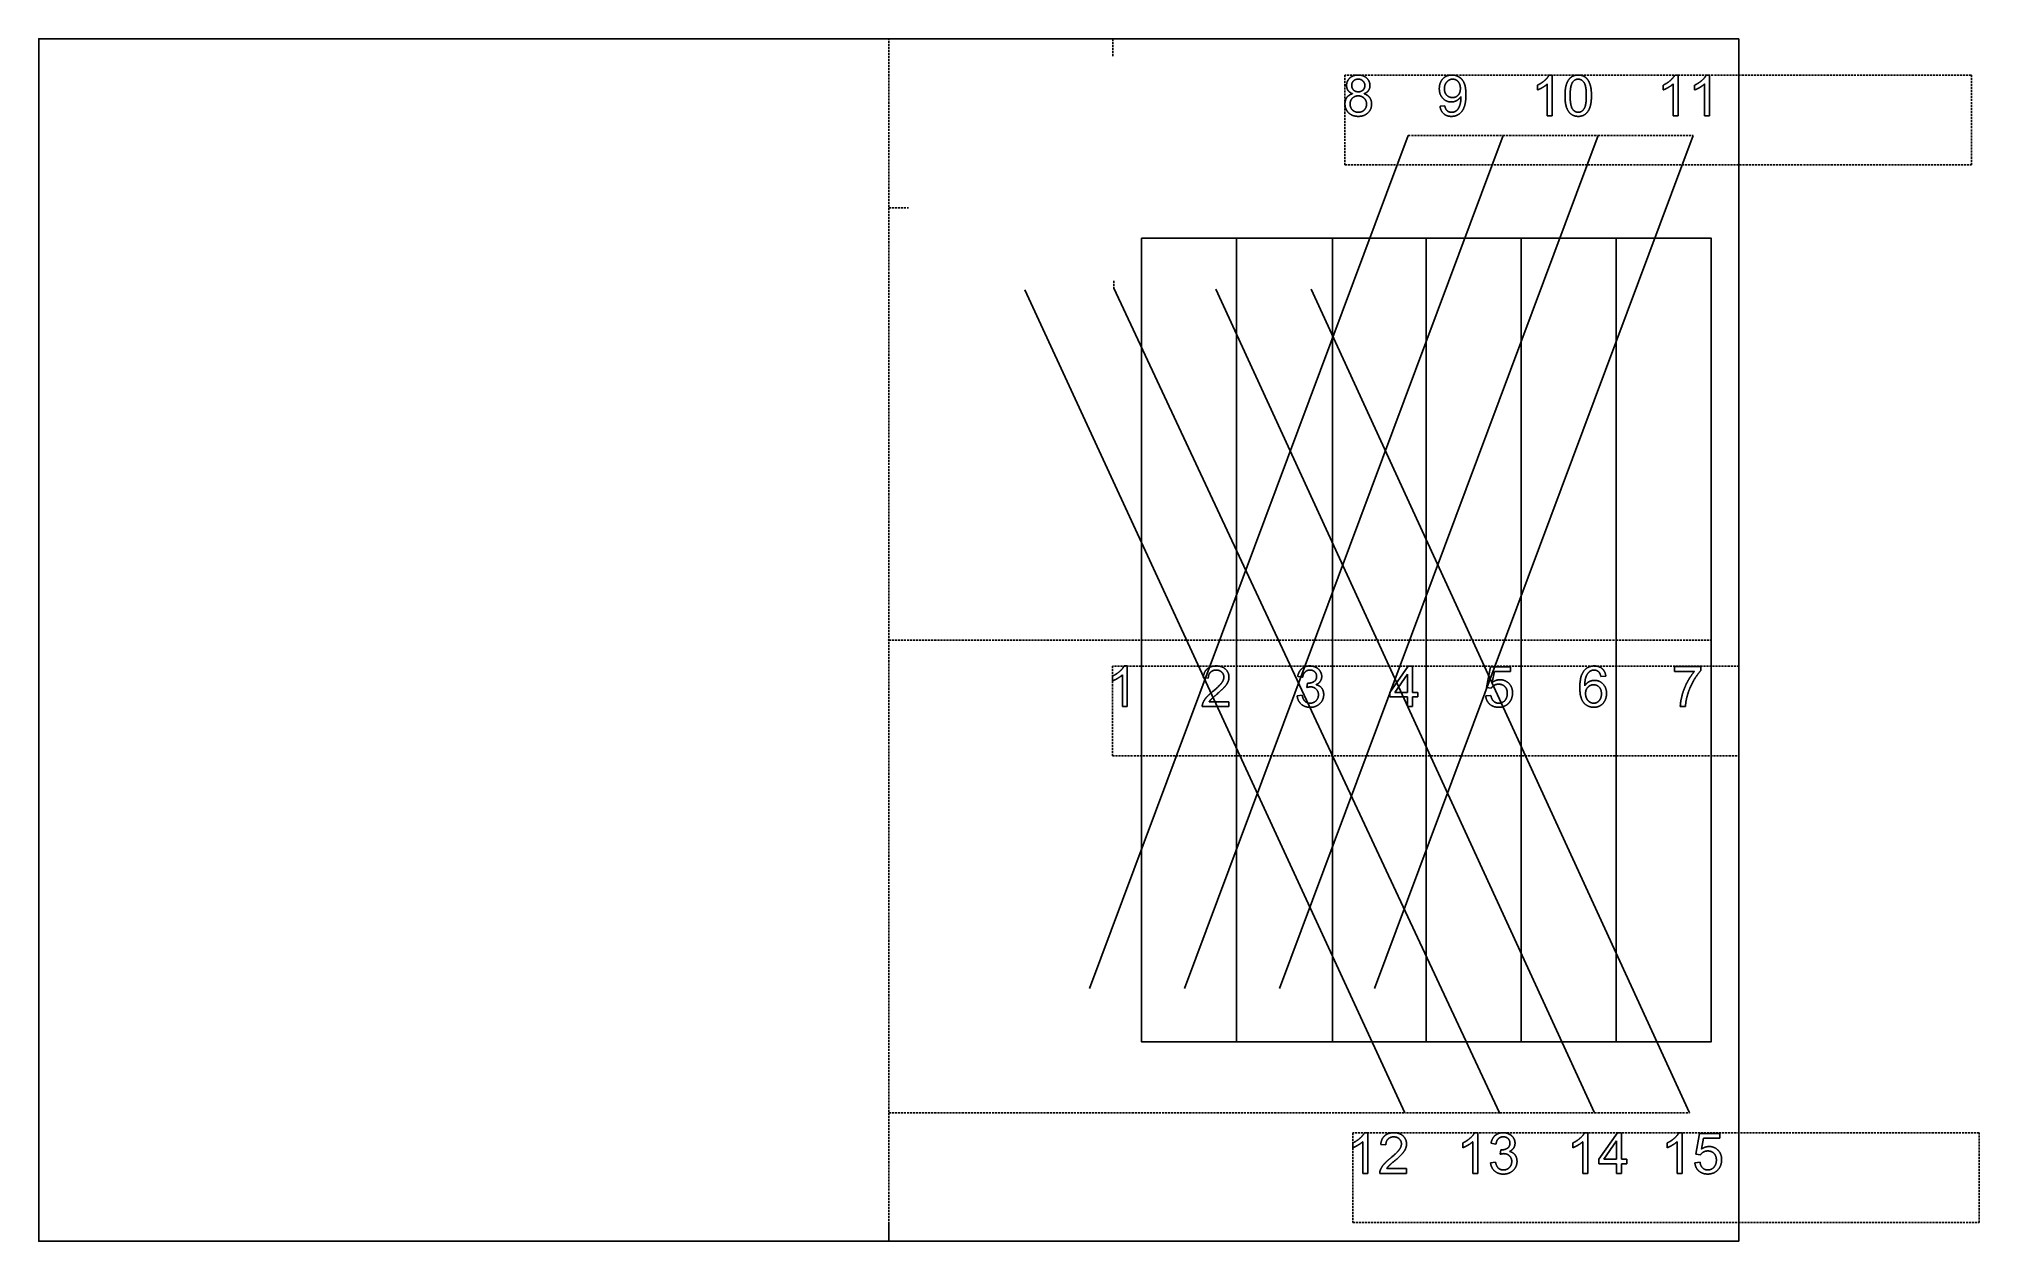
# Model space of a CAD drawing. Header units: millimetres. Extents: x -210 to 269, y -148 to 148.
import ezdxf

# ---------------------------------------------------------------- set-up
doc = ezdxf.new("R2010")
doc.units = ezdxf.units.MM
doc.linetypes.add('DASHED', pattern=[0.75, 0.5, -0.25])
doc.layers.get('0').update_dxf_attribs({"linetype": 'CONTINUOUS'})

msp = doc.modelspace()

# ---------------------------------------------------------------- linework, layer by layer
at = {"linetype": 'DASHED'}
for p, q in [((0, -144.27), (0, 148.5)), ((55.32, 148.5), (55.32, 144.07)), ((267.46, 139.51), (112.7, 139.51)), ((112.7, 139.51), (112.7, 117.39)), ((267.46, 117.39), (267.46, 139.51)), ((128.35, 124.6), (151.81, 124.6)), ((151.81, 124.6), (175.27, 124.6)), ((175.27, 124.6), (198.73, 124.6)), ((112.7, 117.39), (267.46, 117.39)), ((0, 106.71), (4.87, 106.71)), ((55.59, 88.75), (55.58, 86.89)), ((0, 0), (62.42, 0)), ((62.42, 0), (85.88, 0)), ((85.88, 0), (109.34, 0)), ((109.34, 0), (132.8, 0)), ((132.8, 0), (156.26, 0)), ((156.26, 0), (179.72, 0)), ((179.72, 0), (203.18, 0)), ((210, -6.45), (55.25, -6.45)), ((55.25, -6.45), (55.25, -28.58)), ((210, -28.58), (210, -6.45)), ((55.25, -28.58), (210, -28.58)), ((0, -116.8), (127.46, -116.8)), ((150.92, -116.8), (127.46, -116.8)), ((150.92, -116.8), (174.38, -116.8)), ((174.38, -116.8), (197.84, -116.8)), ((269.4, -121.75), (114.64, -121.75)), ((114.64, -121.75), (114.64, -143.88)), ((269.4, -143.88), (269.4, -121.75)), ((114.64, -143.88), (269.4, -143.88))]:
    msp.add_line(p, q, dxfattribs=at)
for p, q in [((163.14, 139.56), (163.93, 139.56)), ((163.93, 139.56), (163.93, 129.51)), ((194.2, 139.56), (194.99, 139.56)), ((194.99, 139.56), (194.99, 129.51)), ((201.97, 139.56), (202.76, 139.56)), ((202.76, 139.56), (202.76, 129.51)), ((160.25, 135.86), (160.25, 137.05)), ((162.7, 129.51), (162.7, 137.34)), ((191.31, 135.86), (191.31, 137.05)), ((193.77, 129.51), (193.77, 137.34)), ((199.08, 135.86), (199.08, 137.05)), ((201.54, 129.51), (201.54, 137.34)), ((136.19, 131.83), (137.37, 131.94)), ((163.93, 129.51), (162.7, 129.51)), ((194.99, 129.51), (193.77, 129.51)), ((202.76, 129.51), (201.54, 129.51)), ((49.58, -86.1), (128.35, 124.6)), ((49.58, -86.1), (128.35, 124.6)), ((73.04, -86.1), (151.81, 124.6)), ((73.04, -86.1), (151.81, 124.6)), ((96.5, -86.1), (175.27, 124.6)), ((96.5, -86.1), (175.27, 124.6)), ((119.96, -86.1), (198.73, 124.6)), ((119.96, -86.1), (198.73, 124.6)), ((62.42, 99.24), (62.42, -99.24)), ((33.61, 86.52), (127.46, -116.8)), ((55.58, 86.89), (150.92, -116.8)), ((80.8, 86.64), (174.38, -116.8)), ((104.39, 86.69), (197.84, -116.8)), ((55.25, -10.11), (55.25, -8.92)), ((57.7, -16.45), (57.7, -8.63)), ((58.14, -6.41), (58.93, -6.41)), ((58.93, -6.41), (58.93, -16.45)), ((78.94, -9.43), (77.67, -9.3)), ((102.25, -9.22), (101.02, -9)), ((123.79, -12.93), (128.35, -6.45)), ((128.12, -8.42), (124.99, -12.93)), ((128.12, -12.93), (128.12, -8.42)), ((128.35, -6.45), (129.35, -6.45)), ((129.35, -6.45), (129.35, -12.93)), ((147.7, -11.73), (148.67, -6.59)), ((148.67, -6.59), (153.64, -6.59)), ((149.65, -7.76), (149.11, -10.45)), ((153.64, -7.76), (149.65, -7.76)), ((153.64, -6.59), (153.64, -7.76)), ((177.15, -8.9), (175.93, -9)), ((194.15, -7.76), (194.15, -6.58)), ((194.15, -6.58), (200.63, -6.58)), ((199.05, -7.76), (194.15, -7.76)), ((200.63, -6.58), (200.63, -7.54)), ((100.9, -13.81), (102.13, -13.65)), ((103.32, -11.72), (103.46, -10.64)), ((123.79, -14.06), (123.79, -12.93)), ((128.12, -14.06), (123.79, -14.06)), ((124.99, -12.93), (128.12, -12.93)), ((128.12, -16.45), (128.12, -14.06)), ((129.35, -12.93), (130.7, -12.93)), ((130.7, -14.06), (129.35, -14.06)), ((129.35, -14.06), (129.35, -16.45)), ((130.7, -12.93), (130.7, -14.06)), ((147.48, -13.83), (148.77, -13.72)), ((148.85, -11.88), (147.7, -11.73)), ((58.93, -16.45), (57.7, -16.45)), ((84.05, -16.45), (77.44, -16.45)), ((79.15, -15.27), (84.05, -15.27)), ((84.05, -15.27), (84.05, -16.45)), ((129.35, -16.45), (128.12, -16.45)), ((196.82, -16.45), (195.55, -16.45)), ((114.64, -125.41), (114.64, -124.22)), ((117.1, -131.75), (117.1, -123.93)), ((117.53, -121.71), (118.33, -121.71)), ((118.33, -121.71), (118.33, -131.75)), ((122.81, -124.73), (121.55, -124.6)), ((141.83, -125.41), (141.83, -124.22)), ((144.28, -131.75), (144.28, -123.93)), ((144.72, -121.71), (145.51, -121.71)), ((145.51, -121.71), (145.51, -131.75)), ((150.01, -124.52), (148.78, -124.3)), ((169.01, -125.41), (169.01, -124.22)), ((171.46, -131.75), (171.46, -123.93)), ((171.9, -121.71), (172.69, -121.71)), ((172.69, -121.71), (172.69, -131.75)), ((175.43, -128.23), (180, -121.75)), ((179.77, -123.72), (176.64, -128.23)), ((179.77, -128.23), (179.77, -123.72)), ((180, -121.75), (181, -121.75)), ((181, -121.75), (181, -128.23)), ((192.31, -125.41), (192.31, -124.22)), ((194.77, -131.75), (194.77, -123.93)), ((195.2, -121.71), (195.99, -121.71)), ((195.99, -121.71), (195.99, -131.75)), ((199.36, -127.03), (200.32, -121.89)), ((200.32, -121.89), (205.3, -121.89)), ((201.31, -123.06), (200.77, -125.75)), ((205.3, -123.06), (201.31, -123.06)), ((205.3, -121.89), (205.3, -123.06)), ((148.66, -129.11), (149.89, -128.95)), ((151.08, -127.02), (151.22, -125.94)), ((175.43, -129.36), (175.43, -128.23)), ((179.77, -129.36), (175.43, -129.36)), ((176.64, -128.23), (179.77, -128.23)), ((179.77, -131.75), (179.77, -129.36)), ((181, -128.23), (182.35, -128.23)), ((182.35, -129.36), (181, -129.36)), ((181, -129.36), (181, -131.75)), ((182.35, -128.23), (182.35, -129.36)), ((199.14, -129.13), (200.43, -129.02)), ((200.51, -127.18), (199.36, -127.03)), ((118.33, -131.75), (117.1, -131.75)), ((127.92, -131.75), (121.31, -131.75)), ((123.02, -130.57), (127.92, -130.57)), ((127.92, -130.57), (127.92, -131.75)), ((145.51, -131.75), (144.28, -131.75)), ((172.69, -131.75), (171.46, -131.75)), ((181, -131.75), (179.77, -131.75)), ((195.99, -131.75), (194.77, -131.75)), ((0, -148.5), (0, -144.27))]:
    msp.add_line(p, q)
for points in [[(210, 148.5), (-210, 148.5), (-210, -148.5), (210, -148.5)], [(62.42, 99.24), (85.88, 99.24), (85.88, -99.24), (109.6, -99.24), (109.6, 99.24), (132.8, 99.24), (132.8, -99.24), (156.26, -99.24), (156.26, 99.24), (179.72, 99.24), (179.72, -99.24), (203.18, -99.24), (203.18, 99.24), (179.72, 99.24), (179.72, -99.24), (156.26, -99.24), (156.26, 99.24), (132.8, 99.24), (132.8, -99.24), (109.6, -99.24), (109.6, 99.24), (85.88, 99.24), (85.88, -99.24), (62.42, -99.24)]]:
    msp.add_lwpolyline(points, close=True)
for points in [[(113.89, 138.81), (114.67, 139.56), (115.98, 139.56)], [(115.98, 139.56), (117.29, 139.56), (118.08, 138.79)], [(136.9, 138.63), (137.8, 139.56), (139.15, 139.56)], [(139.15, 139.56), (140.13, 139.56), (140.93, 139.03)], [(140.93, 139.03), (141.75, 138.5), (142.16, 137.53)], [(162.05, 138.22), (162.82, 138.91), (163.14, 139.56)], [(168.52, 138.97), (169.24, 139.56), (170.33, 139.56)], [(170.33, 139.56), (171.14, 139.56), (171.75, 139.23)], [(171.75, 139.23), (172.35, 138.91), (172.75, 138.29)], [(193.11, 138.22), (193.88, 138.91), (194.2, 139.56)], [(200.88, 138.22), (201.65, 138.91), (201.97, 139.56)], [(113.1, 136.98), (113.1, 138.07), (113.89, 138.81)], [(113.47, 135.74), (113.1, 136.25), (113.1, 136.98)], [(113.19, 134.04), (113.69, 134.7), (114.6, 134.94)], [(114.6, 134.94), (113.84, 135.22), (113.47, 135.74)], [(114.82, 138.1), (114.36, 137.65), (114.36, 137.02)], [(114.36, 137.02), (114.36, 136.31), (114.82, 135.86)], [(115.97, 134.41), (115.1, 134.41), (114.53, 133.83)], [(115.99, 138.55), (115.29, 138.55), (114.82, 138.1)], [(114.82, 135.86), (115.27, 135.41), (116, 135.41)], [(117.44, 133.83), (116.86, 134.41), (115.97, 134.41)], [(117.15, 138.08), (116.69, 138.55), (115.99, 138.55)], [(116, 135.41), (116.71, 135.41), (117.16, 135.85)], [(117.62, 136.95), (117.62, 137.62), (117.15, 138.08)], [(117.16, 135.85), (117.62, 136.3), (117.62, 136.95)], [(118.51, 135.73), (118.15, 135.22), (117.41, 134.94)], [(117.41, 134.94), (118.33, 134.64), (118.81, 133.97)], [(118.08, 138.79), (118.88, 138.03), (118.88, 136.94)], [(118.88, 136.94), (118.88, 136.25), (118.51, 135.73)], [(136.01, 136.18), (136.01, 137.7), (136.9, 138.63)], [(136.87, 133.81), (136.01, 134.71), (136.01, 136.18)], [(137.88, 137.87), (137.27, 137.2), (137.27, 136.14)], [(137.27, 136.14), (137.27, 135.18), (137.84, 134.58)], [(137.84, 134.58), (138.42, 133.99), (139.27, 133.99)], [(139.3, 138.54), (138.49, 138.54), (137.88, 137.87)], [(139.27, 133.99), (140.12, 133.99), (140.67, 134.58)], [(140.66, 137.92), (140.1, 138.54), (139.3, 138.54)], [(141.22, 136.24), (141.22, 137.3), (140.66, 137.92)], [(140.67, 134.58), (141.22, 135.18), (141.22, 136.24)], [(142.16, 137.53), (142.59, 136.56), (142.59, 134.72)], [(142.59, 134.72), (142.59, 132.8), (142.17, 131.66)], [(160.25, 137.05), (161.28, 137.53), (162.05, 138.22)], [(161.54, 136.49), (160.82, 136.07), (160.25, 135.86)], [(162.7, 137.34), (162.26, 136.92), (161.54, 136.49)], [(167.07, 134.45), (167.07, 136.22), (167.44, 137.3)], [(168.06, 130.38), (167.07, 131.63), (167.07, 134.45)], [(167.44, 137.3), (167.8, 138.38), (168.52, 138.97)], [(168.97, 137.82), (168.34, 136.91), (168.34, 134.45)], [(168.34, 134.45), (168.34, 131.98), (168.91, 131.17)], [(170.32, 138.54), (169.48, 138.54), (168.97, 137.82)], [(171.75, 137.73), (171.18, 138.54), (170.32, 138.54)], [(172.33, 134.45), (172.33, 136.92), (171.75, 137.73)], [(171.75, 131.17), (172.33, 131.99), (172.33, 134.45)], [(172.75, 138.29), (173.15, 137.69), (173.37, 136.81)], [(173.6, 134.45), (173.6, 132.69), (173.23, 131.6)], [(173.37, 136.81), (173.6, 135.93), (173.6, 134.45)], [(191.31, 137.05), (192.34, 137.53), (193.11, 138.22)], [(192.6, 136.49), (191.88, 136.07), (191.31, 135.86)], [(193.77, 137.34), (193.32, 136.92), (192.6, 136.49)], [(199.08, 137.05), (200.11, 137.53), (200.88, 138.22)], [(200.37, 136.49), (199.65, 136.07), (199.08, 135.86)], [(201.54, 137.34), (201.09, 136.92), (200.37, 136.49)], [(112.7, 132.41), (112.7, 133.38), (113.19, 134.04)], [(113.61, 130.22), (112.7, 131.1), (112.7, 132.41)], [(116, 129.34), (114.52, 129.34), (113.61, 130.22)], [(114.53, 133.83), (113.96, 133.26), (113.96, 132.4)], [(113.96, 132.4), (113.96, 131.87), (114.21, 131.38)], [(114.21, 131.38), (114.46, 130.89), (114.95, 130.62)], [(114.95, 130.62), (115.44, 130.35), (116.01, 130.35)], [(118.38, 130.22), (117.48, 129.34), (116, 129.34)], [(116.01, 130.35), (116.89, 130.35), (117.46, 130.92)], [(118.04, 132.36), (118.04, 133.25), (117.44, 133.83)], [(117.46, 130.92), (118.04, 131.49), (118.04, 132.36)], [(119.29, 132.37), (119.29, 131.09), (118.38, 130.22)], [(118.81, 133.97), (119.29, 133.3), (119.29, 132.37)], [(137.09, 129.99), (136.34, 130.65), (136.19, 131.83)], [(138.97, 132.9), (137.73, 132.9), (136.87, 133.81)], [(139, 129.34), (137.83, 129.34), (137.09, 129.99)], [(137.37, 131.94), (137.52, 131.1), (137.95, 130.73)], [(137.95, 130.73), (138.37, 130.35), (139.03, 130.35)], [(140.35, 133.27), (139.71, 132.9), (138.97, 132.9)], [(140.93, 129.94), (140.11, 129.34), (139, 129.34)], [(139.03, 130.35), (139.6, 130.35), (140.02, 130.61)], [(140.02, 130.61), (140.45, 130.87), (140.72, 131.3)], [(141.36, 134.22), (140.99, 133.63), (140.35, 133.27)], [(140.72, 131.3), (141, 131.74), (141.18, 132.47)], [(142.17, 131.66), (141.75, 130.53), (140.93, 129.94)], [(141.18, 132.47), (141.36, 133.21), (141.36, 133.98)], [(141.36, 133.98), (141.36, 134.06), (141.36, 134.22)], [(170.33, 129.34), (168.89, 129.34), (168.06, 130.38)], [(168.91, 131.17), (169.49, 130.35), (170.33, 130.35)], [(170.33, 130.35), (171.18, 130.35), (171.75, 131.17)], [(172.15, 129.93), (171.43, 129.34), (170.33, 129.34)], [(173.23, 131.6), (172.87, 130.52), (172.15, 129.93)], [(55.25, -8.92), (56.28, -8.44), (57.05, -7.75)], [(56.54, -9.48), (55.82, -9.9), (55.25, -10.11)], [(57.7, -8.63), (57.26, -9.05), (56.54, -9.48)], [(57.05, -7.75), (57.82, -7.06), (58.14, -6.41)], [(77.67, -9.3), (77.8, -7.89), (78.65, -7.16)], [(78.65, -7.16), (79.5, -6.41), (80.92, -6.41)], [(79.48, -7.96), (78.94, -8.49), (78.94, -9.43)], [(80.89, -7.43), (80.01, -7.43), (79.48, -7.96)], [(82.25, -7.93), (81.73, -7.43), (80.89, -7.43)], [(80.92, -6.41), (82.36, -6.41), (83.2, -7.21)], [(82.2, -10.64), (82.78, -9.86), (82.78, -9.16)], [(82.78, -9.16), (82.78, -8.43), (82.25, -7.93)], [(83.2, -7.21), (84.04, -8.01), (84.04, -9.19)], [(84.04, -9.19), (84.04, -9.79), (83.79, -10.37)], [(101.02, -9), (101.25, -7.77), (102.05, -7.09)], [(102.05, -7.09), (102.85, -6.41), (104.03, -6.41)], [(102.87, -7.87), (102.39, -8.32), (102.25, -9.22)], [(104.06, -7.42), (103.34, -7.42), (102.87, -7.87)], [(104.03, -6.41), (104.85, -6.41), (105.54, -6.77)], [(105.24, -7.87), (104.78, -7.42), (104.06, -7.42)], [(105.07, -10.25), (105.7, -9.84), (105.7, -8.98)], [(105.7, -8.98), (105.7, -8.31), (105.24, -7.87)], [(105.54, -6.77), (106.23, -7.11), (106.59, -7.72)], [(106.59, -7.72), (106.96, -8.33), (106.96, -9.01)], [(106.96, -9.01), (106.96, -9.66), (106.61, -10.19)], [(170.72, -11.77), (170.72, -8.87), (171.79, -7.56)], [(171.79, -7.56), (172.73, -6.41), (174.31, -6.41)], [(172.29, -8.98), (171.96, -9.8), (171.94, -11.3)], [(173.21, -7.75), (172.63, -8.17), (172.29, -8.98)], [(174.24, -7.42), (173.65, -7.42), (173.21, -7.75)], [(175.46, -7.95), (174.97, -7.42), (174.24, -7.42)], [(174.31, -6.41), (175.49, -6.41), (176.24, -7.07)], [(175.93, -9), (175.76, -8.27), (175.46, -7.95)], [(176.24, -7.07), (177, -7.74), (177.15, -8.9)], [(197.29, -10.38), (198.12, -8.83), (199.05, -7.76)], [(200.63, -7.54), (199.67, -8.55), (198.73, -10.24)], [(77.59, -15.6), (77.84, -14.93), (78.39, -14.27)], [(78.39, -14.27), (78.95, -13.62), (80, -12.76)], [(81.09, -13.35), (79.98, -14.28), (79.67, -14.61)], [(80, -12.76), (81.63, -11.42), (82.2, -10.64)], [(82.97, -11.59), (82.41, -12.23), (81.09, -13.35)], [(83.79, -10.37), (83.55, -10.95), (82.97, -11.59)], [(101.89, -15.85), (101.02, -15.06), (100.9, -13.81)], [(102.13, -13.65), (102.34, -14.69), (102.85, -15.16)], [(104.19, -11.58), (103.84, -11.58), (103.32, -11.72)], [(103.46, -10.64), (103.58, -10.66), (103.66, -10.66)], [(103.66, -10.66), (104.44, -10.66), (105.07, -10.25)], [(105.59, -12.14), (105.04, -11.58), (104.19, -11.58)], [(105.55, -15.01), (106.15, -14.41), (106.15, -13.53)], [(106.61, -10.19), (106.26, -10.72), (105.58, -11.04)], [(105.58, -11.04), (106.47, -11.24), (106.96, -11.89)], [(106.15, -13.53), (106.15, -12.68), (105.59, -12.14)], [(107.45, -13.5), (107.45, -14.81), (106.49, -15.72)], [(106.96, -11.89), (107.45, -12.53), (107.45, -13.5)], [(148.47, -15.86), (147.61, -15.1), (147.48, -13.83)], [(148.77, -13.72), (148.92, -14.67), (149.43, -15.14)], [(149.61, -11.18), (149.13, -11.45), (148.85, -11.88)], [(149.11, -10.45), (150.01, -9.82), (151, -9.82)], [(150.68, -10.91), (150.08, -10.91), (149.61, -11.18)], [(152.22, -11.51), (151.63, -10.91), (150.68, -10.91)], [(151, -9.82), (152.31, -9.82), (153.21, -10.73)], [(152.2, -14.95), (152.81, -14.28), (152.81, -13.17)], [(152.81, -13.17), (152.81, -12.12), (152.22, -11.51)], [(153.21, -10.73), (154.11, -11.64), (154.11, -13.06)], [(154.11, -13.06), (154.11, -14.42), (153.32, -15.41)], [(171.69, -15.5), (170.72, -14.37), (170.72, -11.77)], [(171.94, -11.3), (172.39, -10.62), (173.03, -10.29)], [(172.72, -11.65), (172.14, -12.24), (172.14, -13.21)], [(172.14, -13.21), (172.14, -13.85), (172.4, -14.43)], [(174.13, -11.05), (173.3, -11.05), (172.72, -11.65)], [(173.03, -10.29), (173.67, -9.97), (174.37, -9.97)], [(175.52, -11.65), (174.97, -11.05), (174.13, -11.05)], [(174.37, -9.97), (175.6, -9.97), (176.46, -10.87)], [(175.51, -14.99), (176.07, -14.36), (176.07, -13.28)], [(176.07, -13.28), (176.07, -12.24), (175.52, -11.65)], [(176.46, -10.87), (177.33, -11.77), (177.33, -13.21)], [(177.33, -13.21), (177.33, -14.15), (176.92, -14.96)], [(195.55, -16.45), (195.57, -15.27), (196.02, -13.6)], [(196.02, -13.6), (196.46, -11.93), (197.29, -10.38)], [(197.29, -13.7), (196.92, -14.96), (196.82, -16.45)], [(198.73, -10.24), (197.8, -11.92), (197.29, -13.7)], [(77.44, -16.45), (77.43, -16.01), (77.59, -15.6)], [(79.67, -14.61), (79.35, -14.94), (79.15, -15.27)], [(104.08, -16.63), (102.76, -16.63), (101.89, -15.85)], [(102.85, -15.16), (103.36, -15.61), (104.09, -15.61)], [(106.49, -15.72), (105.54, -16.63), (104.08, -16.63)], [(104.09, -15.61), (104.95, -15.61), (105.55, -15.01)], [(150.7, -16.62), (149.33, -16.62), (148.47, -15.86)], [(149.43, -15.14), (149.96, -15.61), (150.7, -15.61)], [(150.7, -15.61), (151.58, -15.61), (152.2, -14.95)], [(153.32, -15.41), (152.36, -16.62), (150.7, -16.62)], [(174.2, -16.62), (172.66, -16.62), (171.69, -15.5)], [(172.4, -14.43), (172.67, -15.01), (173.16, -15.31)], [(173.16, -15.31), (173.64, -15.61), (174.18, -15.61)], [(174.18, -15.61), (174.95, -15.61), (175.51, -14.99)], [(175.81, -16.19), (175.1, -16.62), (174.2, -16.62)], [(176.92, -14.96), (176.52, -15.76), (175.81, -16.19)], [(114.64, -124.22), (115.67, -123.74), (116.44, -123.05)], [(117.1, -123.93), (116.65, -124.35), (115.93, -124.77)], [(116.44, -123.05), (117.21, -122.36), (117.53, -121.71)], [(121.55, -124.6), (121.68, -123.19), (122.52, -122.45)], [(122.52, -122.45), (123.37, -121.71), (124.79, -121.71)], [(123.35, -123.26), (122.81, -123.79), (122.81, -124.73)], [(124.77, -122.73), (123.88, -122.73), (123.35, -123.26)], [(126.12, -123.23), (125.6, -122.73), (124.77, -122.73)], [(124.79, -121.71), (126.23, -121.71), (127.07, -122.51)], [(126.08, -125.94), (126.65, -125.16), (126.65, -124.46)], [(126.65, -124.46), (126.65, -123.73), (126.12, -123.23)], [(127.07, -122.51), (127.91, -123.31), (127.91, -124.49)], [(127.91, -124.49), (127.91, -125.09), (127.66, -125.67)], [(141.83, -124.22), (142.86, -123.74), (143.63, -123.05)], [(144.28, -123.93), (143.84, -124.35), (143.11, -124.77)], [(143.63, -123.05), (144.4, -122.36), (144.72, -121.71)], [(148.78, -124.3), (149.01, -123.07), (149.81, -122.39)], [(149.81, -122.39), (150.6, -121.71), (151.79, -121.71)], [(150.62, -123.17), (150.15, -123.62), (150.01, -124.52)], [(151.82, -122.72), (151.1, -122.72), (150.62, -123.17)], [(151.79, -121.71), (152.61, -121.71), (153.3, -122.07)], [(153, -123.16), (152.54, -122.72), (151.82, -122.72)], [(152.83, -125.54), (153.46, -125.14), (153.46, -124.28)], [(153.46, -124.28), (153.46, -123.61), (153, -123.16)], [(153.3, -122.07), (153.99, -122.41), (154.35, -123.02)], [(154.35, -123.02), (154.72, -123.63), (154.72, -124.31)], [(154.72, -124.31), (154.72, -124.96), (154.37, -125.49)], [(169.01, -124.22), (170.04, -123.74), (170.81, -123.05)], [(171.46, -123.93), (171.02, -124.35), (170.3, -124.77)], [(170.81, -123.05), (171.58, -122.36), (171.9, -121.71)], [(192.31, -124.22), (193.34, -123.74), (194.11, -123.05)], [(194.77, -123.93), (194.32, -124.35), (193.6, -124.77)], [(194.11, -123.05), (194.88, -122.36), (195.2, -121.71)], [(115.93, -124.77), (115.22, -125.2), (114.64, -125.41)], [(122.26, -129.57), (122.82, -128.91), (123.87, -128.06)], [(124.96, -128.65), (123.85, -129.58), (123.54, -129.91)], [(123.87, -128.06), (125.5, -126.72), (126.08, -125.94)], [(126.85, -126.89), (126.28, -127.53), (124.96, -128.65)], [(127.66, -125.67), (127.42, -126.25), (126.85, -126.89)], [(143.11, -124.77), (142.4, -125.2), (141.83, -125.41)], [(149.65, -131.15), (148.78, -130.36), (148.66, -129.11)], [(149.89, -128.95), (150.1, -129.99), (150.6, -130.46)], [(151.95, -126.88), (151.6, -126.88), (151.08, -127.02)], [(151.22, -125.94), (151.34, -125.95), (151.42, -125.95)], [(151.42, -125.95), (152.2, -125.95), (152.83, -125.54)], [(153.35, -127.43), (152.8, -126.88), (151.95, -126.88)], [(153.31, -130.31), (153.91, -129.71), (153.91, -128.83)], [(154.37, -125.49), (154.02, -126.02), (153.34, -126.34)], [(153.34, -126.34), (154.23, -126.54), (154.72, -127.19)], [(153.91, -128.83), (153.91, -127.98), (153.35, -127.43)], [(155.21, -128.8), (155.21, -130.11), (154.25, -131.02)], [(154.72, -127.19), (155.21, -127.83), (155.21, -128.8)], [(170.3, -124.77), (169.58, -125.2), (169.01, -125.41)], [(193.6, -124.77), (192.88, -125.2), (192.31, -125.41)], [(200.12, -131.16), (199.26, -130.39), (199.14, -129.13)], [(200.43, -129.02), (200.57, -129.97), (201.09, -130.44)], [(201.26, -126.48), (200.78, -126.75), (200.51, -127.18)], [(200.77, -125.75), (201.67, -125.12), (202.66, -125.12)], [(202.33, -126.21), (201.74, -126.21), (201.26, -126.48)], [(203.87, -126.81), (203.29, -126.21), (202.33, -126.21)], [(202.66, -125.12), (203.97, -125.12), (204.87, -126.03)], [(203.85, -130.24), (204.47, -129.58), (204.47, -128.47)], [(204.47, -128.47), (204.47, -127.42), (203.87, -126.81)], [(204.87, -126.03), (205.77, -126.94), (205.77, -128.36)], [(205.77, -128.36), (205.77, -129.72), (204.98, -130.71)], [(121.31, -131.75), (121.3, -131.31), (121.46, -130.9)], [(121.46, -130.9), (121.71, -130.22), (122.26, -129.57)], [(123.54, -129.91), (123.22, -130.24), (123.02, -130.57)], [(151.84, -131.93), (150.52, -131.93), (149.65, -131.15)], [(150.6, -130.46), (151.12, -130.91), (151.85, -130.91)], [(154.25, -131.02), (153.3, -131.93), (151.84, -131.93)], [(151.85, -130.91), (152.71, -130.91), (153.31, -130.31)], [(202.35, -131.92), (200.99, -131.92), (200.12, -131.16)], [(201.09, -130.44), (201.61, -130.91), (202.35, -130.91)], [(202.35, -130.91), (203.24, -130.91), (203.85, -130.24)], [(204.98, -130.71), (204.02, -131.92), (202.35, -131.92)]]:
    msp.add_open_spline(points, degree=2)
for p in [(0, 0), (0, 0), (62.42, 0)]:
    msp.add_point(p)

doc.saveas('drawing.dxf')
